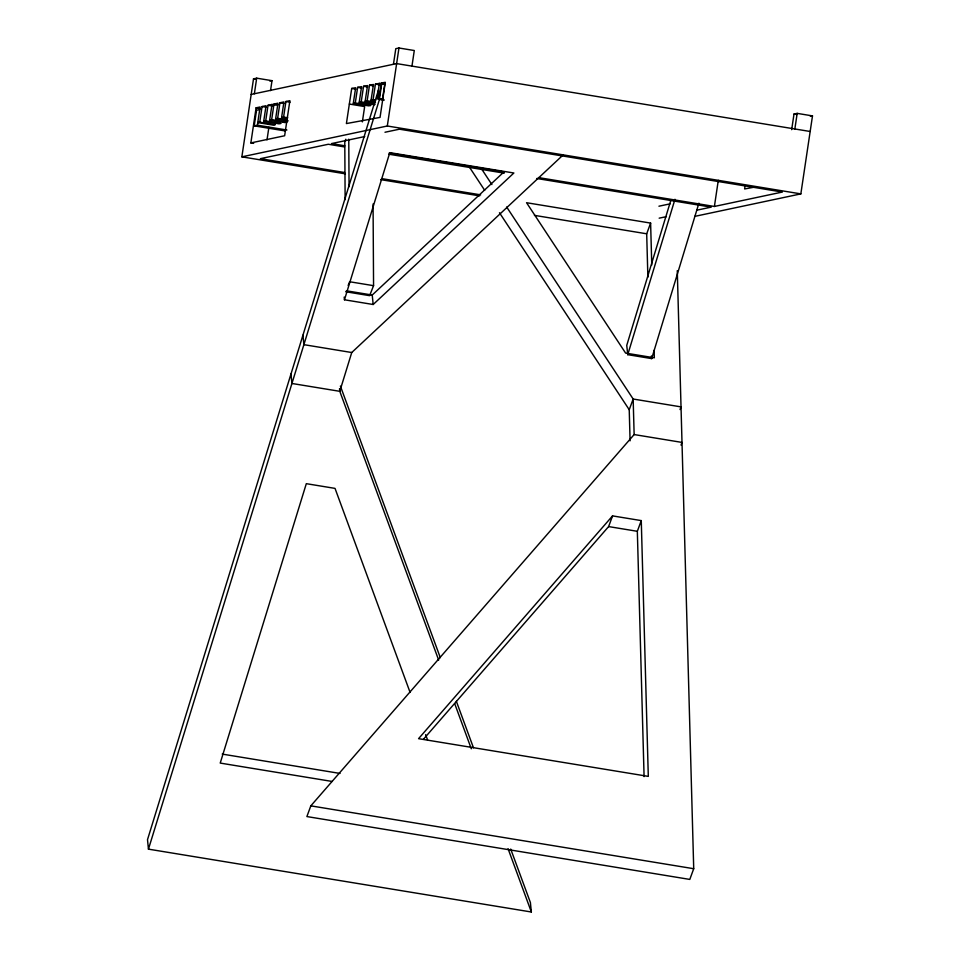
<?xml version="1.0" encoding="UTF-8"?>
<svg xmlns="http://www.w3.org/2000/svg" width="960" height="960" viewBox="0 0 960 960"><rect width="100%" height="100%" fill="white"/><g stroke="black" fill="none" stroke-linecap="round" stroke-linejoin="round"><path stroke-width="1.44" d="M345.24 173.808L241.86 156.84L253.512 78.84L256.692 78.168L272.004 80.676L270.528 90.612M254.364 93.768L256.692 78.168M253.644 143.376L250.86 142.92L256.104 107.82L260.088 106.98L257.388 125.172L254.208 125.856L256.536 110.256L259.716 109.572M275.484 121.836L275.052 124.68L273.072 125.1L257.748 122.58L259.74 122.16L262.068 106.56L266.04 105.72L263.712 121.32L279.024 123.828L281.016 123.408L265.704 120.9L263.712 121.32M265.704 120.9L268.032 105.3L272.004 104.448L276.18 105.144M269.676 120.048L271.656 119.628L286.98 122.148L284.988 122.568L269.676 120.048L272.004 104.448M267.012 139.872L268.884 127.332M271.656 119.628L273.996 104.028L277.968 103.188L275.64 118.788L288.168 120.852M275.64 118.788L277.62 118.368L279.948 102.768L283.932 101.928L281.592 117.528L287.172 118.44M281.592 117.528L283.584 117.108L285.912 101.508L289.884 100.668L284.64 135.756L250.86 142.92M371.016 102.648L370.596 105.48L368.616 105.84L353.304 103.332L355.656 87.732L351.696 88.452L346.404 123.564L380.04 117.408L385.32 82.296L381.372 83.016L379.02 98.628L377.04 98.988L379.392 83.376L383.568 84.072M353.304 103.332L355.284 102.972L357.624 87.36L361.584 86.64L359.232 102.24L374.556 104.76M359.232 102.24L361.212 101.88L363.564 86.28L367.524 85.56L365.172 101.16L374.916 102.756M362.352 121.896L364.656 106.572L349.344 104.052M365.172 101.16L367.152 100.8L369.492 85.188L373.452 84.468L371.1 100.068L375.276 100.752M371.1 100.068L373.08 99.708L375.432 84.108L379.392 83.376M379.428 99.156L381.756 83.556L384.936 82.884L382.608 98.484L379.428 99.156L383.856 99.876M393.456 64.272L395.796 48.672L398.964 48L414.288 50.52L411.96 66.12M241.86 156.84L387.312 126L398.964 48M538.464 177.576L714.396 206.46L718.296 180.336M745.044 186.144L744.624 188.94L756.312 186.792M791.676 129.648L794.004 114.048L797.184 113.376L812.496 115.896L800.844 193.884L694.656 216.396M794.856 128.976L797.184 113.376M670.932 199.956L626.748 345.384L627.744 354.672L651.684 358.608L698.904 203.196M627.744 354.672L674.976 199.272M148.452 849.144L379.452 99.408L378.504 89.94L147.504 839.676L148.452 849.144L531.348 912L530.4 902.532L510.72 849.06M344.46 299.784L389.796 152.64L513.864 173.004L373.176 304.5L344.46 299.784L344.196 297.084M563.208 154.86L351.744 352.524L339.792 391.32L438.672 660.108M506.676 207.024L633.156 399.024L634.14 434.556L310.824 805.86L306.888 816.564L689.796 879.42L693.72 868.716L677.28 270.672M647.88 277.2L646.692 233.796L650.616 223.092L526.56 202.716L625.608 353.088L654.324 357.804L654.12 350.316M630.084 440.82L629.232 409.728L633.156 399.024L681.024 406.884L680.04 409.56M423.492 739.2L608.616 526.584L612.552 515.892L641.268 520.596L648.3 776.388L418.56 738.672L612.552 515.892M644.088 776.616L637.332 531.3L641.268 520.596M681.012 445.092L681.996 442.416L634.14 434.556M345.768 139.236L344.784 141.732L345.132 199.656M348.156 285.492L349.632 281.748L373.56 285.672L373.068 203.988M373.56 285.672L369.624 295.668L345.684 291.732M346.38 290.796L372.228 295.044L504.18 171.696M269.892 81.132L272.004 80.676M251.184 94.44L396.636 63.6L810.168 131.484M364.752 136.548L331.488 143.592L344.796 145.776M384.984 132.252L399.444 129.192L782.352 192.048L714.396 206.46M810.384 116.34L812.496 115.896M658.932 206.208L670.188 203.82M659.16 218.172L666.384 216.636M696.756 210.192L711.216 207.132L536.76 178.488M794.004 114.048L796.788 114.504M381.372 83.016L384.156 83.472M381.756 83.556L384.708 84.036M375.432 84.108L379.608 84.792M369.492 85.188L373.68 85.872M363.564 86.28L367.74 86.964M357.624 87.36L361.8 88.056M351.696 88.452L355.872 89.136M379.02 98.628L383.196 99.312M253.512 78.84L256.296 79.296M379.452 99.408L384 100.128M373.08 99.708L375.864 100.164M367.152 100.8L375.504 102.168M361.212 101.88L375.132 104.172M355.284 102.972L370.596 105.48M285.912 101.508L290.088 102.192M279.948 102.768L284.136 103.452M273.996 104.028L278.172 104.724M268.032 105.3L272.208 105.984M387.312 126L800.844 193.884M262.068 106.56L266.244 107.244M256.104 107.82L260.28 108.516M283.584 117.108L287.76 117.792M277.62 118.368L287.364 119.964M259.74 122.16L275.052 124.68M257.388 125.172L286.92 130.02M254.208 125.856L285.216 130.944M389.148 153.06L504.456 171.996M344.568 146.94L328.308 144.264L260.352 158.676L344.616 172.512M388.92 154.224L504.24 173.148M381.576 178.584L480.636 194.844M380.688 179.628L479.64 195.876M534.444 215.364L646.692 233.796M351.744 352.524L303.888 344.664L302.94 335.196M608.616 526.584L637.332 531.3M222.216 754.092L340.032 773.436M332.148 781.452L220.224 763.08L306.312 483.672L335.028 488.388L410.1 692.436M310.824 805.86L693.72 868.716M481.224 168.372L491.892 184.572M469.08 166.608L484.68 190.296M499.464 212.736L629.232 409.728M340.392 386.076L440.316 657.672M456.36 701.304L473.448 747.744M454.728 703.728L471.288 748.764M508.056 848.676L531.348 912M425.628 734.652L427.704 740.28M651.396 355.956L651.684 358.608M372.228 295.044L373.176 304.5M339.516 388.62L339.792 391.32L291.924 383.472L290.976 374.004M650.616 223.092L651.768 264.996M348.768 139.164L349.056 186.696"/></g></svg>
